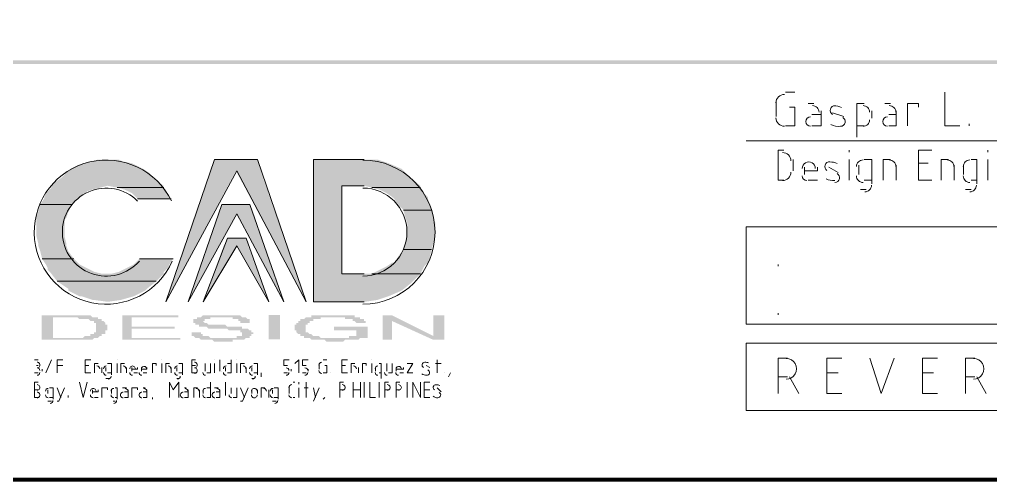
# Model space of a CAD drawing. Header units: millimetres. Extents: x 5.9 to 40.1, y 2 to 30.5.
# Drawn here: x 23.066 to 25.465, y 2.43 to 3.573 of the extents above; entities that cross this region are included whole.
import ezdxf

# ---------------------------------------------------------------- set-up
doc = ezdxf.new("R2010")
doc.units = ezdxf.units.MM
doc.layers.add('PDF_0', color=7, linetype='Continuous')

msp = doc.modelspace()

# ---------------------------------------------------------------- hatches: boundary and pattern name
at = {"layer": 'PDF_0', "true_color": 0x808080, "transparency": 33554559}
h = msp.add_hatch(color=8, dxfattribs=at)
h.paths.add_polyline_path([(23.1206, 2.7809), (23.1206, 2.8411), (23.19, 2.8411), (23.1946, 2.8411), (23.1946, 2.8411), (23.1992, 2.8411), (23.2039, 2.8411), (23.2039, 2.8411), (23.2085, 2.8411), (23.2085, 2.8411), (23.2131, 2.8411), (23.2177, 2.8411), (23.2177, 2.8411), (23.2177, 2.8411), (23.2224, 2.8411), (23.2224, 2.8411), (23.227, 2.8411), (23.227, 2.8411), (23.2316, 2.8411), (23.2363, 2.8411), (23.2363, 2.8411), (23.2409, 2.8411), (23.2409, 2.8411), (23.2455, 2.8365), (23.2455, 2.8365), (23.2501, 2.8365), (23.2501, 2.8365), (23.2501, 2.8365), (23.2548, 2.8365), (23.2548, 2.8365), (23.2594, 2.8365), (23.2594, 2.8365), (23.2594, 2.8318), (23.264, 2.8318), (23.264, 2.8318), (23.264, 2.8318), (23.2686, 2.8318), (23.2686, 2.8318), (23.2686, 2.8272), (23.2733, 2.8272), (23.2733, 2.8272), (23.2733, 2.8272), (23.2733, 2.8272), (23.2733, 2.8272), (23.2733, 2.8272), (23.2779, 2.8226), (23.2779, 2.8226), (23.2779, 2.8226), (23.2779, 2.8226), (23.2779, 2.8226), (23.2779, 2.818), (23.2779, 2.818), (23.2825, 2.818), (23.2825, 2.818), (23.2825, 2.818), (23.2825, 2.818), (23.2825, 2.8133), (23.2825, 2.8133), (23.2825, 2.8133), (23.2825, 2.8133), (23.2825, 2.8133), (23.2825, 2.8087), (23.2825, 2.8087), (23.2825, 2.8087), (23.2825, 2.8087), (23.2825, 2.8087), (23.2825, 2.8041), (23.2825, 2.8041), (23.2825, 2.8041), (23.2825, 2.8041), (23.2779, 2.8041), (23.2779, 2.7995), (23.2779, 2.7995), (23.2779, 2.7995), (23.2779, 2.7995), (23.2779, 2.7995), (23.2779, 2.7995), (23.2779, 2.7948), (23.2733, 2.7948), (23.2733, 2.7948), (23.2733, 2.7948), (23.2733, 2.7948), (23.2686, 2.7948), (23.2686, 2.7902), (23.2686, 2.7902), (23.2686, 2.7902), (23.264, 2.7902), (23.264, 2.7902), (23.264, 2.7902), (23.264, 2.7902), (23.2594, 2.7856), (23.2594, 2.7856), (23.2548, 2.7856), (23.2548, 2.7856), (23.2548, 2.7856), (23.2501, 2.7856), (23.2501, 2.7856), (23.2455, 2.7809), (23.2455, 2.7809), (23.2455, 2.7809), (23.2409, 2.7809), (23.2409, 2.7809), (23.2363, 2.7809), (23.2363, 2.7809), (23.2316, 2.7809), (23.2316, 2.7809), (23.227, 2.7809), (23.2224, 2.7809), (23.2224, 2.7809), (23.2224, 2.7809), (23.2177, 2.7809), (23.2177, 2.7809), (23.2131, 2.7809), (23.2085, 2.7809), (23.2085, 2.7809), (23.2039, 2.7809), (23.2039, 2.7809), (23.1992, 2.7809), (23.1946, 2.7809), (23.1946, 2.7809), (23.19, 2.7809)], flags=0)
h.paths.add_polyline_path([(23.1483, 2.7856), (23.19, 2.7856), (23.1946, 2.7856), (23.1946, 2.7856), (23.1992, 2.7856), (23.2039, 2.7856), (23.2039, 2.7856), (23.2085, 2.7856), (23.2085, 2.7856), (23.2131, 2.7856), (23.2131, 2.7856), (23.2177, 2.7856), (23.2177, 2.7856), (23.2177, 2.7856), (23.2224, 2.7856), (23.227, 2.7902), (23.227, 2.7902), (23.2316, 2.7902), (23.2316, 2.7902), (23.2316, 2.7902), (23.2363, 2.7902), (23.2363, 2.7902), (23.2363, 2.7902), (23.2409, 2.7902), (23.2409, 2.7948), (23.2409, 2.7948), (23.2455, 2.7948), (23.2455, 2.7948), (23.2455, 2.7948), (23.2501, 2.7948), (23.2501, 2.7995), (23.2501, 2.7995), (23.2501, 2.7995), (23.2501, 2.7995), (23.2501, 2.7995), (23.2548, 2.7995), (23.2548, 2.8041), (23.2548, 2.8041), (23.2548, 2.8041), (23.2548, 2.8041), (23.2548, 2.8041), (23.2548, 2.8041), (23.2548, 2.8087), (23.2548, 2.8087), (23.2548, 2.8087), (23.2548, 2.8087), (23.2548, 2.8087), (23.2548, 2.8133), (23.2548, 2.8133), (23.2548, 2.8133), (23.2548, 2.8133), (23.2548, 2.818), (23.2548, 2.818), (23.2548, 2.818), (23.2548, 2.818), (23.2548, 2.818), (23.2548, 2.8226), (23.2501, 2.8226), (23.2501, 2.8226), (23.2501, 2.8226), (23.2501, 2.8226), (23.2501, 2.8226), (23.2501, 2.8272), (23.2455, 2.8272), (23.2455, 2.8272), (23.2455, 2.8272), (23.2409, 2.8272), (23.2409, 2.8272), (23.2409, 2.8272), (23.2363, 2.8318), (23.2363, 2.8318), (23.2316, 2.8318), (23.2316, 2.8318), (23.227, 2.8318), (23.227, 2.8318), (23.227, 2.8318), (23.2224, 2.8318), (23.2224, 2.8318), (23.2177, 2.8318), (23.2177, 2.8318), (23.2177, 2.8318), (23.2131, 2.8318), (23.2131, 2.8318), (23.2085, 2.8365), (23.2039, 2.8365), (23.2039, 2.8365), (23.1992, 2.8365), (23.1946, 2.8365), (23.1946, 2.8365), (23.19, 2.8365), (23.19, 2.8365), (23.1483, 2.8365)], flags=0)
for points in [[(23.3195, 2.7809), (23.3195, 2.8411), (23.4584, 2.8411), (23.4584, 2.8365), (23.3427, 2.8365), (23.3427, 2.8133), (23.4491, 2.8133), (23.4491, 2.8087), (23.3427, 2.8087), (23.3427, 2.7856), (23.463, 2.7856), (23.463, 2.7809)], [(23.4861, 2.7995), (23.5139, 2.7995), (23.5139, 2.7995), (23.5139, 2.7995), (23.5139, 2.7948), (23.5139, 2.7948), (23.5139, 2.7948), (23.5185, 2.7948), (23.5185, 2.7948), (23.5185, 2.7948), (23.5185, 2.7902), (23.5185, 2.7902), (23.5231, 2.7902), (23.5231, 2.7902), (23.5231, 2.7902), (23.5278, 2.7902), (23.5278, 2.7902), (23.5324, 2.7902), (23.5324, 2.7902), (23.537, 2.7856), (23.537, 2.7856), (23.5416, 2.7856), (23.5416, 2.7856), (23.5463, 2.7856), (23.5463, 2.7856), (23.5509, 2.7856), (23.5509, 2.7856), (23.5555, 2.7856), (23.5555, 2.7856), (23.5602, 2.7856), (23.5648, 2.7856), (23.5648, 2.7856), (23.5694, 2.7856), (23.5694, 2.7856), (23.574, 2.7856), (23.574, 2.7856), (23.5787, 2.7856), (23.5787, 2.7856), (23.5833, 2.7856), (23.5879, 2.7856), (23.5879, 2.7856), (23.5925, 2.7856), (23.5925, 2.7856), (23.5972, 2.7856), (23.5972, 2.7856), (23.6018, 2.7856), (23.6018, 2.7902), (23.6064, 2.7902), (23.6064, 2.7902), (23.6111, 2.7902), (23.6111, 2.7902), (23.6111, 2.7902), (23.6157, 2.7902), (23.6157, 2.7902), (23.6157, 2.7948), (23.6157, 2.7948), (23.6157, 2.7948), (23.6157, 2.7948), (23.6157, 2.7948), (23.6157, 2.7948), (23.6157, 2.7995), (23.6157, 2.7995), (23.6157, 2.7995), (23.6157, 2.7995), (23.6111, 2.7995), (23.6111, 2.7995), (23.6111, 2.8041), (23.6111, 2.8041), (23.6064, 2.8041), (23.6064, 2.8041), (23.6018, 2.8041), (23.6018, 2.8041), (23.5972, 2.8041), (23.5925, 2.8041), (23.5925, 2.8041), (23.5925, 2.8041), (23.5879, 2.8041), (23.5879, 2.8041), (23.5879, 2.8041), (23.5833, 2.8041), (23.5833, 2.8041), (23.5787, 2.8087), (23.574, 2.8087), (23.574, 2.8087), (23.5694, 2.8087), (23.5648, 2.8087), (23.5602, 2.8087), (23.5602, 2.8087), (23.5555, 2.8087), (23.5555, 2.8087), (23.5509, 2.8087), (23.5463, 2.8087), (23.5416, 2.8087), (23.5416, 2.8087), (23.537, 2.8087), (23.537, 2.8087), (23.5324, 2.8087), (23.5324, 2.8087), (23.5278, 2.8133), (23.5278, 2.8133), (23.5231, 2.8133), (23.5231, 2.8133), (23.5231, 2.8133), (23.5185, 2.8133), (23.5185, 2.8133), (23.5139, 2.8133), (23.5139, 2.8133), (23.5093, 2.8133), (23.5093, 2.8133), (23.5093, 2.818), (23.5046, 2.818), (23.5046, 2.818), (23.5046, 2.818), (23.5046, 2.818), (23.5, 2.818), (23.5, 2.818), (23.5, 2.818), (23.5, 2.8226), (23.4954, 2.8226), (23.4954, 2.8226), (23.4954, 2.8226), (23.4954, 2.8226), (23.4954, 2.8272), (23.4954, 2.8272), (23.4954, 2.8272), (23.4954, 2.8272), (23.4954, 2.8272), (23.4954, 2.8272), (23.4954, 2.8318), (23.5, 2.8318), (23.5, 2.8318), (23.5, 2.8318), (23.5, 2.8318), (23.5046, 2.8318), (23.5046, 2.8365), (23.5046, 2.8365), (23.5093, 2.8365), (23.5093, 2.8365), (23.5093, 2.8365), (23.5139, 2.8365), (23.5139, 2.8365), (23.5185, 2.8411), (23.5185, 2.8411), (23.5231, 2.8411), (23.5231, 2.8411), (23.5278, 2.8411), (23.5278, 2.8411), (23.5324, 2.8411), (23.5324, 2.8411), (23.537, 2.8411), (23.537, 2.8411), (23.5416, 2.8411), (23.5416, 2.8411), (23.5463, 2.8411), (23.5463, 2.8411), (23.5509, 2.8411), (23.5555, 2.8411), (23.5555, 2.8411), (23.5602, 2.8411), (23.5602, 2.8411), (23.5648, 2.8411), (23.5648, 2.8411), (23.5694, 2.8411), (23.574, 2.8411), (23.574, 2.8411), (23.5787, 2.8411), (23.5787, 2.8411), (23.5833, 2.8411), (23.5879, 2.8411), (23.5879, 2.8411), (23.5925, 2.8411), (23.5925, 2.8411), (23.5972, 2.8411), (23.5972, 2.8411), (23.6018, 2.8411), (23.6018, 2.8411), (23.6064, 2.8411), (23.6064, 2.8411), (23.6111, 2.8411), (23.6111, 2.8411), (23.6157, 2.8365), (23.6157, 2.8365), (23.6157, 2.8365), (23.6203, 2.8365), (23.6203, 2.8365), (23.6249, 2.8365), (23.6249, 2.8365), (23.6249, 2.8365), (23.6249, 2.8365), (23.6296, 2.8318), (23.6296, 2.8318), (23.6296, 2.8318), (23.6296, 2.8318), (23.6342, 2.8318), (23.6342, 2.8318), (23.6342, 2.8272), (23.6342, 2.8272), (23.6342, 2.8272), (23.6342, 2.8272), (23.6342, 2.8272), (23.6342, 2.8226), (23.6342, 2.8226), (23.6111, 2.8226), (23.6111, 2.8226), (23.6111, 2.8272), (23.6111, 2.8272), (23.6111, 2.8272), (23.6064, 2.8272), (23.6064, 2.8272), (23.6064, 2.8318), (23.6064, 2.8318), (23.6018, 2.8318), (23.6018, 2.8318), (23.6018, 2.8318), (23.5972, 2.8318), (23.5972, 2.8318), (23.5925, 2.8318), (23.5925, 2.8318), (23.5925, 2.8365), (23.5879, 2.8365), (23.5879, 2.8365), (23.5833, 2.8365), (23.5787, 2.8365), (23.5787, 2.8365), (23.574, 2.8365), (23.574, 2.8365), (23.5694, 2.8365), (23.5648, 2.8365), (23.5648, 2.8365), (23.5602, 2.8365), (23.5602, 2.8365), (23.5555, 2.8365), (23.5509, 2.8365), (23.5509, 2.8365), (23.5463, 2.8365), (23.5416, 2.8365), (23.5416, 2.8365), (23.537, 2.8365), (23.537, 2.8365), (23.537, 2.8318), (23.5324, 2.8318), (23.5324, 2.8318), (23.5324, 2.8318), (23.5278, 2.8318), (23.5278, 2.8318), (23.5231, 2.8318), (23.5231, 2.8318), (23.5231, 2.8318), (23.5231, 2.8272), (23.5231, 2.8272), (23.5185, 2.8272), (23.5185, 2.8272), (23.5185, 2.8272), (23.5185, 2.8272), (23.5231, 2.8226), (23.5231, 2.8226), (23.5231, 2.8226), (23.5231, 2.8226), (23.5231, 2.8226), (23.5278, 2.8226), (23.5278, 2.8226), (23.5278, 2.8226), (23.5324, 2.818), (23.5324, 2.818), (23.5324, 2.818), (23.537, 2.818), (23.537, 2.818), (23.5416, 2.818), (23.5416, 2.818), (23.5463, 2.818), (23.5463, 2.818), (23.5509, 2.818), (23.5555, 2.818), (23.5555, 2.818), (23.5602, 2.818), (23.5648, 2.818), (23.5648, 2.818), (23.5694, 2.818), (23.574, 2.818), (23.5787, 2.8133), (23.5787, 2.8133), (23.5833, 2.8133), (23.5879, 2.8133), (23.5879, 2.8133), (23.5925, 2.8133), (23.5925, 2.8133), (23.5972, 2.8133), (23.5972, 2.8133), (23.6018, 2.8133), (23.6018, 2.8133), (23.6064, 2.8133), (23.6064, 2.8133), (23.6064, 2.8133), (23.6111, 2.8133), (23.6111, 2.8133), (23.6157, 2.8133), (23.6157, 2.8087), (23.6203, 2.8087), (23.6203, 2.8087), (23.6249, 2.8087), (23.6249, 2.8087), (23.6296, 2.8087), (23.6296, 2.8087), (23.6296, 2.8087), (23.6342, 2.8041), (23.6342, 2.8041), (23.6342, 2.8041), (23.6388, 2.8041), (23.6388, 2.8041), (23.6388, 2.8041), (23.6388, 2.8041), (23.6388, 2.7995), (23.6388, 2.7995), (23.6434, 2.7995), (23.6434, 2.7995), (23.6434, 2.7995), (23.6434, 2.7948), (23.6434, 2.7948), (23.6434, 2.7948), (23.6434, 2.7948), (23.6388, 2.7948), (23.6388, 2.7902), (23.6388, 2.7902), (23.6388, 2.7902), (23.6388, 2.7902), (23.6388, 2.7902), (23.6342, 2.7902), (23.6342, 2.7856), (23.6342, 2.7856), (23.6296, 2.7856), (23.6296, 2.7856), (23.6296, 2.7856), (23.6249, 2.7856), (23.6249, 2.7856), (23.6249, 2.7856), (23.6203, 2.7809), (23.6203, 2.7809), (23.6157, 2.7809), (23.6157, 2.7809), (23.6111, 2.7809), (23.6111, 2.7809), (23.6064, 2.7809), (23.6064, 2.7809), (23.6018, 2.7809), (23.6018, 2.7809), (23.5972, 2.7809), (23.5972, 2.7809), (23.5925, 2.7809), (23.5925, 2.7763), (23.5879, 2.7763), (23.5833, 2.7763), (23.5833, 2.7763), (23.5787, 2.7763), (23.5787, 2.7763), (23.574, 2.7763), (23.5694, 2.7763), (23.5694, 2.7763), (23.5694, 2.7763), (23.5648, 2.7763), (23.5602, 2.7763), (23.5602, 2.7763), (23.5555, 2.7763), (23.5509, 2.7763), (23.5509, 2.7763), (23.5463, 2.7763), (23.5463, 2.7763), (23.5416, 2.7809), (23.5416, 2.7809), (23.537, 2.7809), (23.537, 2.7809), (23.5324, 2.7809), (23.5324, 2.7809), (23.5278, 2.7809), (23.5278, 2.7809), (23.5231, 2.7809), (23.5231, 2.7809), (23.5185, 2.7809), (23.5185, 2.7809), (23.5139, 2.7809), (23.5139, 2.7809), (23.5093, 2.7856), (23.5093, 2.7856), (23.5046, 2.7856), (23.5046, 2.7856), (23.5046, 2.7856), (23.5, 2.7856), (23.5, 2.7856), (23.5, 2.7856), (23.4954, 2.7902), (23.4954, 2.7902), (23.4954, 2.7902), (23.4954, 2.7902), (23.4908, 2.7902), (23.4908, 2.7902), (23.4908, 2.7948), (23.4908, 2.7948), (23.4908, 2.7948), (23.4908, 2.7948), (23.4908, 2.7948), (23.4908, 2.7995), (23.4861, 2.7995), (23.4861, 2.7995)], [(23.8424, 2.8041), (23.8424, 2.8133), (23.9257, 2.8133), (23.9257, 2.7856), (23.9211, 2.7856), (23.9211, 2.7856), (23.9165, 2.7856), (23.9165, 2.7856), (23.9118, 2.7856), (23.9118, 2.7856), (23.9072, 2.7856), (23.9072, 2.7856), (23.9026, 2.7809), (23.9026, 2.7809), (23.8979, 2.7809), (23.8979, 2.7809), (23.8933, 2.7809), (23.8933, 2.7809), (23.8887, 2.7809), (23.8887, 2.7809), (23.8841, 2.7809), (23.8841, 2.7809), (23.8794, 2.7809), (23.8794, 2.7809), (23.8748, 2.7809), (23.8702, 2.7809), (23.8702, 2.7809), (23.8656, 2.7763), (23.8656, 2.7763), (23.8609, 2.7763), (23.8609, 2.7763), (23.8563, 2.7763), (23.8517, 2.7763), (23.8517, 2.7763), (23.847, 2.7763), (23.847, 2.7763), (23.8424, 2.7763), (23.8424, 2.7763), (23.8378, 2.7763), (23.8332, 2.7763), (23.8332, 2.7763), (23.8285, 2.7763), (23.8285, 2.7763), (23.8239, 2.7763), (23.8239, 2.7763), (23.8193, 2.7809), (23.8147, 2.7809), (23.8147, 2.7809), (23.81, 2.7809), (23.81, 2.7809), (23.8054, 2.7809), (23.8054, 2.7809), (23.8008, 2.7809), (23.8008, 2.7809), (23.7961, 2.7809), (23.7961, 2.7809), (23.7915, 2.7809), (23.7915, 2.7809), (23.7869, 2.7809), (23.7869, 2.7809), (23.7823, 2.7856), (23.7823, 2.7856), (23.7776, 2.7856), (23.7776, 2.7856), (23.773, 2.7856), (23.773, 2.7856), (23.773, 2.7856), (23.7684, 2.7856), (23.7684, 2.7902), (23.7638, 2.7902), (23.7638, 2.7902), (23.7638, 2.7902), (23.7591, 2.7902), (23.7591, 2.7902), (23.7591, 2.7948), (23.7591, 2.7948), (23.7545, 2.7948), (23.7545, 2.7948), (23.7545, 2.7948), (23.7545, 2.7948), (23.7499, 2.7995), (23.7499, 2.7995), (23.7499, 2.7995), (23.7499, 2.7995), (23.7499, 2.7995), (23.7499, 2.7995), (23.7499, 2.8041), (23.7453, 2.8041), (23.7453, 2.8041), (23.7453, 2.8041), (23.7453, 2.8041), (23.7453, 2.8087), (23.7453, 2.8087), (23.7453, 2.8087), (23.7453, 2.8087), (23.7453, 2.8087), (23.7453, 2.8133), (23.7453, 2.8133), (23.7453, 2.8133), (23.7453, 2.8133), (23.7453, 2.8133), (23.7453, 2.8133), (23.7453, 2.818), (23.7453, 2.818), (23.7499, 2.818), (23.7499, 2.818), (23.7499, 2.818), (23.7499, 2.8226), (23.7499, 2.8226), (23.7499, 2.8226), (23.7499, 2.8226), (23.7545, 2.8226), (23.7545, 2.8226), (23.7545, 2.8272), (23.7545, 2.8272), (23.7591, 2.8272), (23.7591, 2.8272), (23.7591, 2.8272), (23.7591, 2.8272), (23.7591, 2.8318), (23.7638, 2.8318), (23.7638, 2.8318), (23.7638, 2.8318), (23.7684, 2.8318), (23.7684, 2.8318), (23.7684, 2.8318), (23.773, 2.8365), (23.773, 2.8365), (23.7776, 2.8365), (23.7776, 2.8365), (23.7823, 2.8365), (23.7823, 2.8365), (23.7823, 2.8365), (23.7869, 2.8365), (23.7869, 2.8411), (23.7915, 2.8411), (23.7915, 2.8411), (23.7961, 2.8411), (23.7961, 2.8411), (23.8008, 2.8411), (23.8008, 2.8411), (23.8054, 2.8411), (23.8054, 2.8411), (23.81, 2.8411), (23.8147, 2.8411), (23.8147, 2.8411), (23.8193, 2.8411), (23.8193, 2.8411), (23.8239, 2.8411), (23.8239, 2.8411), (23.8285, 2.8411), (23.8332, 2.8411), (23.8332, 2.8411), (23.8378, 2.8411), (23.8378, 2.8411), (23.8424, 2.8411), (23.847, 2.8411), (23.847, 2.8411), (23.8517, 2.8411), (23.8517, 2.8411), (23.8563, 2.8411), (23.8609, 2.8411), (23.8609, 2.8411), (23.8656, 2.8411), (23.8656, 2.8411), (23.8702, 2.8411), (23.8702, 2.8411), (23.8748, 2.8411), (23.8748, 2.8411), (23.8794, 2.8411), (23.8794, 2.8411), (23.8841, 2.8411), (23.8841, 2.8411), (23.8887, 2.8411), (23.8887, 2.8411), (23.8933, 2.8411), (23.8933, 2.8365), (23.8979, 2.8365), (23.8979, 2.8365), (23.9026, 2.8365), (23.9026, 2.8365), (23.9026, 2.8365), (23.9072, 2.8365), (23.9072, 2.8365), (23.9072, 2.8318), (23.9072, 2.8318), (23.9118, 2.8318), (23.9118, 2.8318), (23.9118, 2.8318), (23.9165, 2.8318), (23.9165, 2.8318), (23.9165, 2.8272), (23.9165, 2.8272), (23.9165, 2.8272), (23.9211, 2.8272), (23.9211, 2.8272), (23.9211, 2.8226), (23.9211, 2.8226), (23.8979, 2.8226), (23.8979, 2.8226), (23.8979, 2.8226), (23.8933, 2.8272), (23.8933, 2.8272), (23.8933, 2.8272), (23.8933, 2.8272), (23.8887, 2.8272), (23.8887, 2.8272), (23.8887, 2.8318), (23.8887, 2.8318), (23.8841, 2.8318), (23.8841, 2.8318), (23.8841, 2.8318), (23.8794, 2.8318), (23.8794, 2.8318), (23.8748, 2.8318), (23.8748, 2.8318), (23.8702, 2.8318), (23.8702, 2.8365), (23.8656, 2.8365), (23.8656, 2.8365), (23.8609, 2.8365), (23.8609, 2.8365), (23.8563, 2.8365), (23.8517, 2.8365), (23.8517, 2.8365), (23.847, 2.8365), (23.847, 2.8365), (23.8424, 2.8365), (23.8424, 2.8365), (23.8378, 2.8365), (23.8378, 2.8365), (23.8332, 2.8365), (23.8285, 2.8365), (23.8285, 2.8365), (23.8239, 2.8365), (23.8239, 2.8365), (23.8193, 2.8365), (23.8193, 2.8365), (23.8147, 2.8365), (23.8147, 2.8365), (23.81, 2.8365), (23.81, 2.8318), (23.8054, 2.8318), (23.8054, 2.8318), (23.8008, 2.8318), (23.8008, 2.8318), (23.7961, 2.8318), (23.7961, 2.8318), (23.7915, 2.8318), (23.7915, 2.8318), (23.7915, 2.8318), (23.7915, 2.8272), (23.7869, 2.8272), (23.7869, 2.8272), (23.7823, 2.8272), (23.7823, 2.8272), (23.7823, 2.8272), (23.7823, 2.8226), (23.7776, 2.8226), (23.7776, 2.8226), (23.7776, 2.8226), (23.7776, 2.8226), (23.7776, 2.8226), (23.7776, 2.818), (23.773, 2.818), (23.773, 2.818), (23.773, 2.818), (23.773, 2.818), (23.773, 2.818), (23.773, 2.8133), (23.773, 2.8133), (23.773, 2.8133), (23.773, 2.8133), (23.773, 2.8133), (23.773, 2.8087), (23.773, 2.8087), (23.773, 2.8087), (23.773, 2.8087), (23.773, 2.8087), (23.773, 2.8041), (23.773, 2.8041), (23.773, 2.8041), (23.773, 2.8041), (23.773, 2.8041), (23.773, 2.7995), (23.7776, 2.7995), (23.7776, 2.7995), (23.7776, 2.7995), (23.7776, 2.7995), (23.7776, 2.7995), (23.7823, 2.7948), (23.7823, 2.7948), (23.7823, 2.7948), (23.7823, 2.7948), (23.7869, 2.7948), (23.7869, 2.7948), (23.7869, 2.7948), (23.7915, 2.7902), (23.7915, 2.7902), (23.7915, 2.7902), (23.7961, 2.7902), (23.7961, 2.7902), (23.8008, 2.7902), (23.8008, 2.7902), (23.8054, 2.7902), (23.8054, 2.7902), (23.81, 2.7856), (23.81, 2.7856), (23.8147, 2.7856), (23.8147, 2.7856), (23.8193, 2.7856), (23.8193, 2.7856), (23.8239, 2.7856), (23.8285, 2.7856), (23.8285, 2.7856), (23.8332, 2.7856), (23.8332, 2.7856), (23.8378, 2.7856), (23.8378, 2.7856), (23.8424, 2.7856), (23.847, 2.7856), (23.847, 2.7856), (23.8517, 2.7856), (23.8517, 2.7856), (23.8563, 2.7856), (23.8563, 2.7856), (23.8609, 2.7856), (23.8656, 2.7856), (23.8656, 2.7856), (23.8702, 2.7856), (23.8702, 2.7856), (23.8748, 2.7856), (23.8748, 2.7856), (23.8794, 2.7856), (23.8794, 2.7902), (23.8841, 2.7902), (23.8841, 2.7902), (23.8887, 2.7902), (23.8887, 2.7902), (23.8933, 2.7902), (23.8933, 2.7902), (23.8979, 2.7902), (23.8979, 2.7902), (23.8979, 2.7902), (23.8979, 2.8041)], [(23.9627, 2.7809), (23.9627, 2.8411), (23.9859, 2.8411), (24.0877, 2.7902), (24.0877, 2.8411), (24.1154, 2.8411), (24.1154, 2.7809), (24.0877, 2.7809), (23.9859, 2.8272), (23.9859, 2.7809)]]:
    msp.add_hatch(color=8, dxfattribs=at).paths.add_polyline_path(points)

# ---------------------------------------------------------------- linework, layer by layer
at = {"layer": 'PDF_0', "lineweight": 0, "const_width": 0.00925}
msp.add_lwpolyline([(40.0887, 2.4351), (40.0887, 30.5349), (5.8905, 30.5349), (5.8905, 2.4351)], close=True, dxfattribs=at)
at = {"layer": 'PDF_0', "lineweight": 9}
for points in [[(24.9584, 3.3928), (24.9815, 3.3928)], [(25.3517, 3.3928), (25.3517, 3.3096), (25.3887, 3.3096)], [(24.9353, 3.3327), (24.9353, 3.3697)], [(25.0139, 3.3651), (25.0278, 3.3651)], [(25.1342, 3.2818), (25.1342, 3.3651), (25.1527, 3.3651)], [(25.2036, 3.3651), (25.2175, 3.3651)], [(25.2592, 3.3096), (25.2592, 3.3651), (25.2869, 3.3651), (25.2869, 3.3558)], [(24.9677, 3.3558), (24.9815, 3.3558), (24.9815, 3.3096), (24.9584, 3.3096)], [(25.0463, 3.3466), (25.0463, 3.3096), (25.0232, 3.3096)], [(25.0232, 3.3373), (25.0463, 3.3373)], [(25.0741, 3.3419), (25.1018, 3.3327)], [(25.1712, 3.3466), (25.1712, 3.3281)], [(25.2314, 3.3466), (25.2314, 3.3096), (25.2129, 3.3096)], [(25.2129, 3.3373), (25.2314, 3.3373)], [(25.4118, 3.3096), (25.4118, 3.3142)], [(25.1527, 3.3096), (25.1342, 3.3096)], [(24.9538, 3.2494), (24.9399, 3.2494), (24.9399, 3.1754), (24.9538, 3.1754)], [(25.1157, 3.2448), (25.1157, 3.2494)], [(25.3193, 3.1754), (25.2869, 3.1754), (25.2869, 3.2494), (25.3193, 3.2494)], [(25.4581, 3.2448), (25.4581, 3.2494)], [(24.9769, 3.1985), (24.9769, 3.2263)], [(25.1157, 3.1754), (25.1157, 3.2263)], [(25.1712, 3.1661), (25.1712, 3.2263), (25.1527, 3.2263)], [(25.199, 3.1754), (25.199, 3.2263), (25.2175, 3.2263)], [(25.3101, 3.217), (25.2869, 3.217)], [(25.3424, 3.1754), (25.3424, 3.2263), (25.361, 3.2263)], [(25.4304, 3.1661), (25.4304, 3.2263), (25.4165, 3.2263)], [(25.4581, 3.1754), (25.4581, 3.2263)], [(25.0047, 3.1893), (25.0047, 3.2078)], [(25.0371, 3.2078), (25.0371, 3.1985), (25.0047, 3.1985)], [(25.0648, 3.2078), (25.088, 3.1939)], [(25.1389, 3.2124), (25.1389, 3.1893)], [(25.2314, 3.2124), (25.2314, 3.1754)], [(25.3748, 3.2124), (25.3748, 3.1754)], [(25.398, 3.2124), (25.398, 3.1893)], [(25.0371, 3.1754), (25.0139, 3.1754)], [(25.1527, 3.1754), (25.1712, 3.1754)], [(25.4165, 3.1754), (25.4304, 3.1754)], [(25.1435, 3.1522), (25.1574, 3.1522)], [(25.4026, 3.1522), (25.4165, 3.1522)], [(24.9399, 2.9625), (24.9399, 2.9672)], [(24.9399, 2.8422), (24.9399, 2.8469)], [(24.9399, 2.6479), (24.9399, 2.7358), (24.963, 2.7358)], [(25.0972, 2.6479), (25.0602, 2.6479), (25.0602, 2.7358), (25.0972, 2.7358)], [(25.1666, 2.7358), (25.1944, 2.6479), (25.2268, 2.7358)], [(25.3332, 2.6479), (25.2962, 2.6479), (25.2962, 2.7358), (25.3332, 2.7358)], [(25.4026, 2.6479), (25.4026, 2.7358), (25.4257, 2.7358)], [(23.103, 2.7312), (23.1122, 2.7312)], [(23.1122, 2.7173), (23.1076, 2.7173)], [(23.1307, 2.6988), (23.1446, 2.7312)], [(23.1585, 2.6988), (23.1585, 2.7312), (23.1724, 2.7312)], [(23.1585, 2.7173), (23.1724, 2.7173)], [(23.2418, 2.6988), (23.2279, 2.6988), (23.2279, 2.7312), (23.2418, 2.7312)], [(23.2372, 2.7173), (23.2279, 2.7173)], [(23.251, 2.6988), (23.251, 2.7219), (23.2603, 2.7219)], [(23.2695, 2.7127), (23.2695, 2.6988)], [(23.2788, 2.7127), (23.2788, 2.7034)], [(23.2927, 2.6942), (23.2927, 2.7219), (23.2834, 2.7219)], [(23.3066, 2.7312), (23.3066, 2.7312)], [(23.3066, 2.6988), (23.3066, 2.7219)], [(23.3158, 2.6988), (23.3158, 2.7219), (23.3251, 2.7219)], [(23.3297, 2.7127), (23.3297, 2.6988)], [(23.3436, 2.7034), (23.3436, 2.7127)], [(23.3575, 2.7127), (23.3575, 2.708), (23.3436, 2.708)], [(23.3667, 2.7034), (23.3667, 2.7127)], [(23.3945, 2.6988), (23.3945, 2.7219), (23.4037, 2.7219), (23.4037, 2.7173)], [(23.4176, 2.7312), (23.4176, 2.7312)], [(23.4176, 2.6988), (23.4176, 2.7219)], [(23.4269, 2.6988), (23.4269, 2.7219), (23.4361, 2.7219)], [(23.4407, 2.7127), (23.4407, 2.6988)], [(23.4546, 2.7127), (23.4546, 2.7034)], [(23.4685, 2.6942), (23.4685, 2.7219), (23.4593, 2.7219)], [(23.5009, 2.7312), (23.4916, 2.7312), (23.4916, 2.6988), (23.5009, 2.6988)], [(23.5009, 2.7173), (23.4916, 2.7173)], [(23.524, 2.7219), (23.524, 2.7034)], [(23.5287, 2.6988), (23.5379, 2.6988), (23.5379, 2.7219)], [(23.5472, 2.7312), (23.5472, 2.7312)], [(23.5472, 2.6988), (23.5472, 2.7219)], [(23.561, 2.7034), (23.561, 2.7312)], [(23.5749, 2.7034), (23.5749, 2.7127)], [(23.5888, 2.7312), (23.5888, 2.6988), (23.5796, 2.6988)], [(23.5796, 2.7219), (23.5888, 2.7219)], [(23.6027, 2.7312), (23.6027, 2.7312)], [(23.6027, 2.6988), (23.6027, 2.7219)], [(23.6119, 2.6988), (23.6119, 2.7219), (23.6212, 2.7219)], [(23.6258, 2.7127), (23.6258, 2.6988)], [(23.6397, 2.7127), (23.6397, 2.7034)], [(23.6536, 2.6942), (23.6536, 2.7219), (23.6443, 2.7219)], [(23.7276, 2.7173), (23.7184, 2.7173), (23.7184, 2.7312), (23.7322, 2.7312)], [(23.7554, 2.6988), (23.7554, 2.7312), (23.7461, 2.7219)], [(23.7739, 2.7173), (23.7646, 2.7173), (23.7646, 2.7312), (23.7785, 2.7312)], [(23.8063, 2.708), (23.8063, 2.7219)], [(23.8155, 2.7312), (23.8248, 2.7312)], [(23.8202, 2.7173), (23.8248, 2.7173), (23.8248, 2.6988), (23.8155, 2.6988)], [(23.8757, 2.6988), (23.8618, 2.6988), (23.8618, 2.7312), (23.8757, 2.7312)], [(23.8711, 2.7173), (23.8618, 2.7173)], [(23.8849, 2.6988), (23.8849, 2.7219), (23.8942, 2.7219)], [(23.9034, 2.7127), (23.9034, 2.6988)], [(23.9127, 2.6988), (23.9127, 2.7219), (23.922, 2.7219), (23.922, 2.7173)], [(23.9358, 2.7312), (23.9358, 2.7312)], [(23.9358, 2.6988), (23.9358, 2.7219)], [(23.9451, 2.7127), (23.9451, 2.7034)], [(23.959, 2.6849), (23.959, 2.7219), (23.9543, 2.7219)], [(23.9728, 2.7219), (23.9728, 2.7034)], [(23.9775, 2.6988), (23.9867, 2.6988), (23.9867, 2.7219)], [(23.996, 2.7034), (23.996, 2.7127)], [(24.0237, 2.7219), (24.0376, 2.7219), (24.0237, 2.6988), (24.0376, 2.6988)], [(24.07, 2.7173), (24.0793, 2.7127)], [(24.0932, 2.7219), (24.107, 2.7219)], [(24.0978, 2.6988), (24.0978, 2.7312)], [(23.1122, 2.6988), (23.103, 2.6988)], [(23.1215, 2.708), (23.1215, 2.7034)], [(23.2834, 2.6988), (23.2927, 2.6988)], [(23.3575, 2.6988), (23.3482, 2.6988)], [(23.3806, 2.6988), (23.3713, 2.6988)], [(23.4593, 2.6988), (23.4685, 2.6988)], [(23.5657, 2.7034), (23.5657, 2.7034)], [(23.6443, 2.6988), (23.6536, 2.6988)], [(23.6628, 2.6895), (23.6628, 2.6988)], [(23.7184, 2.6988), (23.7276, 2.6988)], [(23.7369, 2.7034), (23.7369, 2.708)], [(23.7646, 2.6988), (23.7739, 2.6988)], [(23.834, 2.6988), (23.834, 2.6988)], [(23.9543, 2.6988), (23.959, 2.6988)], [(24.0145, 2.6988), (24.0052, 2.6988)], [(24.1163, 2.6988), (24.1163, 2.6988)], [(24.1255, 2.6895), (24.1302, 2.6988)], [(24.963, 2.6895), (24.9399, 2.6895)], [(24.9677, 2.6895), (24.9908, 2.6479)], [(25.088, 2.6988), (25.0602, 2.6988)], [(25.3239, 2.6988), (25.2962, 2.6988)], [(25.4257, 2.6895), (25.4026, 2.6895)], [(25.4304, 2.6895), (25.4535, 2.6479)], [(23.1122, 2.6757), (23.103, 2.6757), (23.103, 2.6386), (23.1122, 2.6386)], [(23.214, 2.6757), (23.2233, 2.6386), (23.2325, 2.6757)], [(23.2788, 2.6849), (23.2881, 2.6849)], [(23.4361, 2.6386), (23.4361, 2.6757), (23.4454, 2.6571), (23.4593, 2.6757), (23.4593, 2.6386)], [(23.4546, 2.6849), (23.4593, 2.6849)], [(23.5379, 2.6757), (23.5379, 2.6386), (23.5287, 2.6386)], [(23.5749, 2.6757), (23.5749, 2.6433)], [(23.6397, 2.6849), (23.6443, 2.6849)], [(23.7322, 2.6479), (23.7322, 2.6664)], [(23.7415, 2.6757), (23.7461, 2.6757)], [(23.7554, 2.671), (23.7554, 2.6757)], [(23.7739, 2.6386), (23.7739, 2.6757)], [(23.8572, 2.6386), (23.8572, 2.6757), (23.8664, 2.6757)], [(23.8896, 2.6386), (23.8896, 2.6757)], [(23.9081, 2.6757), (23.9081, 2.6386)], [(23.9173, 2.6386), (23.9173, 2.6757)], [(23.9312, 2.6757), (23.9312, 2.6386), (23.9451, 2.6386)], [(23.9543, 2.6386), (23.9543, 2.6757)], [(23.9682, 2.6386), (23.9682, 2.6757), (23.9775, 2.6757)], [(23.996, 2.6386), (23.996, 2.6757), (24.0052, 2.6757)], [(24.0237, 2.6386), (24.0237, 2.6757)], [(24.0376, 2.6386), (24.0376, 2.6757), (24.0561, 2.6386), (24.0561, 2.6757)], [(24.0793, 2.6386), (24.0654, 2.6386), (24.0654, 2.6757), (24.0793, 2.6757)], [(23.1122, 2.6571), (23.103, 2.6571)], [(23.1354, 2.6571), (23.1354, 2.6479)], [(23.1492, 2.634), (23.1492, 2.6618), (23.14, 2.6618)], [(23.1585, 2.6294), (23.1631, 2.6294), (23.177, 2.6618)], [(23.1585, 2.6618), (23.1677, 2.6386)], [(23.1863, 2.6386), (23.1863, 2.6433)], [(23.2464, 2.6479), (23.2464, 2.6571)], [(23.2603, 2.6571), (23.2603, 2.6525), (23.2464, 2.6525)], [(23.2695, 2.6386), (23.2695, 2.6618), (23.2834, 2.6618), (23.2834, 2.6571)], [(23.2927, 2.6571), (23.2927, 2.6479)], [(23.3066, 2.634), (23.3066, 2.6618), (23.3019, 2.6618)], [(23.3204, 2.6618), (23.3297, 2.6618)], [(23.3343, 2.6571), (23.3343, 2.6386), (23.3251, 2.6386)], [(23.3436, 2.6386), (23.3436, 2.6618), (23.3575, 2.6618), (23.3575, 2.6571)], [(23.3713, 2.6618), (23.376, 2.6618)], [(23.3806, 2.6571), (23.3806, 2.6386), (23.3713, 2.6386)], [(23.4731, 2.6618), (23.4778, 2.6618)], [(23.4824, 2.6571), (23.4824, 2.6386), (23.4731, 2.6386)], [(23.4963, 2.6386), (23.4963, 2.6618), (23.5055, 2.6618)], [(23.5101, 2.6571), (23.5101, 2.6386)], [(23.5194, 2.6479), (23.5194, 2.6571)], [(23.5287, 2.6618), (23.5379, 2.6618)], [(23.5472, 2.6618), (23.5564, 2.6618)], [(23.561, 2.6571), (23.561, 2.6386), (23.5518, 2.6386)], [(23.5888, 2.6618), (23.5888, 2.6479)], [(23.5934, 2.6386), (23.6027, 2.6386), (23.6027, 2.6618)], [(23.6119, 2.6294), (23.6166, 2.6294), (23.6305, 2.6618)], [(23.6119, 2.6618), (23.6212, 2.6386)], [(23.6397, 2.6479), (23.6397, 2.6571)], [(23.6536, 2.6571), (23.6536, 2.6479)], [(23.6628, 2.6386), (23.6628, 2.6618), (23.6721, 2.6618)], [(23.6813, 2.6571), (23.6813, 2.6386)], [(23.6906, 2.6571), (23.6906, 2.6479)], [(23.7045, 2.634), (23.7045, 2.6618), (23.6952, 2.6618)], [(23.7554, 2.6386), (23.7554, 2.6618)], [(23.7693, 2.6618), (23.7785, 2.6618)], [(23.7924, 2.6294), (23.8063, 2.6618)], [(23.7924, 2.6618), (23.797, 2.6386)], [(23.8664, 2.6571), (23.8572, 2.6571)], [(23.8896, 2.6571), (23.9081, 2.6571)], [(23.9775, 2.6571), (23.9682, 2.6571)], [(24.0052, 2.6571), (23.996, 2.6571)], [(24.0793, 2.6571), (24.0654, 2.6571)], [(24.0978, 2.6618), (24.107, 2.6525)], [(23.1354, 2.6294), (23.1446, 2.6294)], [(23.14, 2.6386), (23.1492, 2.6386)], [(23.2603, 2.6386), (23.251, 2.6386)], [(23.2973, 2.6294), (23.3019, 2.6294)], [(23.3019, 2.6386), (23.3066, 2.6386)], [(23.3945, 2.634), (23.3945, 2.6386)], [(23.6906, 2.6294), (23.6999, 2.6294)], [(23.6952, 2.6386), (23.7045, 2.6386)], [(23.7461, 2.6386), (23.7415, 2.6386)], [(23.8155, 2.634), (23.8202, 2.6386)]]:
    msp.add_lwpolyline(points, dxfattribs=at)
for points in [[(25.0699, 3.313, 0.141729), (25.0942, 3.3084, 0.787414), (25.0993, 3.3304)], [(25.0855, 3.2166, 0.094477), (25.0678, 3.2205, 0.787413), (25.0605, 3.199)], [(23.1159, 2.7046, 0.414215), (23.109, 2.7115, 1.000002), (23.109, 2.7254)], [(23.3806, 2.7127), (23.3806, 2.708), (23.3667, 2.708, -1.000002), (23.3797, 2.7092)], [(23.4977, 2.6977, 1.000002), (23.4977, 2.7115, 1.000002), (23.4977, 2.7254)], [(23.7707, 2.7115, -0.414215), (23.7785, 2.7034), (23.7785, 2.708)], [(24.0145, 2.7127), (24.0145, 2.708), (23.996, 2.708, -1.000002), (24.009, 2.7092)], [(24.0764, 2.7236, 0.094471), (24.0671, 2.7254, 0.787405), (24.0637, 2.7123)], [(24.0597, 2.6967, 0.141728), (24.0715, 2.693, 0.787405), (24.0746, 2.7062)], [(24.1042, 2.668, 0.094471), (24.0948, 2.6699, 0.787405), (24.0915, 2.6568)], [(23.3251, 2.6525), (23.3343, 2.6525, 0.414215), (23.3265, 2.6606)], [(23.3713, 2.6525), (23.3806, 2.6525, 0.414215), (23.3728, 2.6606)], [(23.4731, 2.6525), (23.4824, 2.6525, 0.414215), (23.4746, 2.6606)], [(23.5518, 2.6525), (23.561, 2.6525, 0.414215), (23.5532, 2.6606)], [(24.0874, 2.6412, 0.141728), (24.0993, 2.6375, 0.787405), (24.1024, 2.6506)]]:
    msp.add_lwpolyline(points, format="xyb", dxfattribs=at)
at = {"layer": 'PDF_0', "color": 8, "lineweight": 0, "true_color": 0x808080}
msp.add_lwpolyline([(24.8612, 3.2725), (26.4576, 3.2725)], dxfattribs=at)
at = {"layer": 'PDF_0', "color": 133, "lineweight": 0, "true_color": 0x6eddc1}
for points in [[(23.6027, 3.1985), (23.4269, 2.8746), (23.5472, 3.2263), (23.6536, 3.2263), (23.7739, 2.8746)], [(23.6351, 3.1152), (23.7184, 2.8746), (23.6027, 3.0921), (23.4824, 2.8746), (23.5657, 3.1152)], [(23.6258, 3.0319), (23.6813, 2.8746), (23.6027, 3.0134), (23.5194, 2.8746), (23.5796, 3.0319)], [(23.4269, 2.8746), (23.4269, 2.8746), (23.4269, 2.8746)], [(23.4824, 2.8746), (23.4824, 2.8746), (23.4824, 2.8746)], [(23.5194, 2.8746), (23.5194, 2.8746), (23.5194, 2.8746)], [(23.6813, 2.8746), (23.6813, 2.8746), (23.6813, 2.8746)], [(23.7184, 2.8746), (23.7184, 2.8746), (23.7184, 2.8746)], [(23.7739, 2.8746), (23.7739, 2.8746), (23.7739, 2.8746)]]:
    msp.add_lwpolyline(points, close=True, dxfattribs=at)
for points in [[(23.9173, 3.2263), (23.7924, 3.2263), (23.7924, 2.8746), (23.9173, 2.8746)], [(23.4222, 3.1569), (23.3066, 3.1569), (23.4222, 3.1569)], [(23.9173, 2.944), (23.8618, 2.944), (23.8618, 3.1615), (23.9173, 3.1615)], [(24.0561, 3.1569), (23.9358, 3.1569), (24.0561, 3.1569)], [(23.4407, 3.1291), (23.3575, 3.1291)], [(23.1955, 3.1152), (23.1169, 3.1152), (23.1955, 3.1152)], [(24.0839, 3.1013), (24.0145, 3.1013), (24.0839, 3.1013)], [(24.0839, 3.0042), (24.0145, 3.0042), (24.0839, 3.0042)], [(23.2001, 2.981), (23.1215, 2.981), (23.2001, 2.981)], [(23.3621, 2.981), (23.4454, 2.981)], [(24.0561, 2.944), (23.9358, 2.944), (24.0561, 2.944)], [(24.0561, 2.944), (23.9358, 2.944), (24.0561, 2.944)], [(23.4037, 2.9255), (23.1585, 2.9255), (23.4037, 2.9255)]]:
    msp.add_lwpolyline(points, dxfattribs=at)
at = {"layer": 'PDF_0', "color": 254, "lineweight": 0, "true_color": 0xdcdcdc}
for points in [[(24.8612, 2.8191), (28.077, 2.8191), (28.077, 3.0597), (24.8612, 3.0597)], [(24.8612, 2.7728), (28.077, 2.7728), (28.077, 2.6063), (24.8612, 2.6063)]]:
    msp.add_lwpolyline(points, close=True, dxfattribs=at)
at = {"layer": 'PDF_0', "lineweight": 9}
for centre, radius, start, end in [((24.9553, 3.3663), 0.0208, 90, 180), ((25.0247, 3.3432), 0.0162, 359.9999, 90.0001), ((25.0802, 3.3478), 0.0116, 87.0391, 239.9085), ((25.0756, 3.3061), 0.0532, 66.6761, 88.2642), ((25.1496, 3.3432), 0.0162, 359.9999, 90.0001), ((25.2144, 3.3432), 0.0162, 359.9999, 90.0001), ((24.9553, 3.3293), 0.0208, 180, 270), ((25.02, 3.32), 0.0116, 90.0001, 269.9999), ((25.1496, 3.3246), 0.0162, 269.9999, 0.0001), ((25.2098, 3.32), 0.0116, 90.0001, 269.9999), ((24.9506, 3.2228), 0.0208, 0, 90), ((25.0154, 3.2043), 0.0162, 359.9999, 180.0001), ((25.1496, 3.209), 0.0162, 89.9999, 180.0001), ((25.2144, 3.209), 0.0162, 359.9999, 90.0001), ((25.3578, 3.209), 0.0162, 359.9999, 90.0001), ((25.4134, 3.209), 0.0162, 89.9999, 180.0001), ((24.9506, 3.1951), 0.0208, 270, 360), ((25.0802, 3.1812), 0.0116, 270.5272, 63.3967), ((25.0108, 3.1858), 0.0116, 180.0001, 269.9999), ((25.0756, 3.2136), 0.0393, 243.5614, 275.8283), ((25.1496, 3.1858), 0.0162, 179.9999, 270.0001), ((25.4134, 3.1858), 0.0162, 179.9999, 270.0001), ((25.1542, 3.1627), 0.0162, 269.9999, 0.0001), ((25.4134, 3.1627), 0.0162, 269.9999, 0.0001), ((23.2571, 2.7092), 0.00694, 359.9999, 90.0001), ((23.2802, 2.7092), 0.00694, 89.9999, 180.0001), ((23.3219, 2.7092), 0.00694, 359.9999, 90.0001), ((23.345, 2.7092), 0.00694, 359.9999, 180.0001), ((23.4329, 2.7092), 0.00694, 359.9999, 90.0001), ((23.456, 2.7092), 0.00694, 89.9999, 180.0001), ((23.5764, 2.7092), 0.00694, 89.9999, 180.0001), ((23.618, 2.7092), 0.00694, 359.9999, 90.0001), ((23.6411, 2.7092), 0.00694, 89.9999, 180.0001), ((23.7244, 2.7046), 0.00694, 359.9999, 90.0001), ((23.8123, 2.7185), 0.00694, 89.9999, 180.0001), ((23.891, 2.7092), 0.00694, 359.9999, 90.0001), ((23.9512, 2.7092), 0.00694, 89.9999, 180.0001), ((24.9599, 2.7092), 0.0254, 269.9999, 90.0001), ((25.4226, 2.7092), 0.0254, 269.9999, 90.0001), ((23.109, 2.7), 0.00694, 269.9999, 0.0001), ((23.2802, 2.7), 0.00694, 179.9999, 270.0001), ((23.2848, 2.6907), 0.00694, 269.9999, 0.0001), ((23.345, 2.7), 0.00694, 179.9999, 270.0001), ((23.3681, 2.7), 0.00694, 179.9999, 270.0001), ((23.456, 2.7), 0.00694, 179.9999, 270.0001), ((23.456, 2.6907), 0.00694, 269.9999, 0.0001), ((23.5255, 2.7), 0.00694, 179.9999, 270.0001), ((23.5764, 2.7), 0.00694, 179.9999, 270.0001), ((23.6411, 2.7), 0.00694, 179.9999, 270.0001), ((23.6411, 2.6907), 0.00694, 269.9999, 0.0001), ((23.7244, 2.7), 0.00694, 269.9999, 0.0001), ((23.7707, 2.7), 0.00694, 269.9999, 0.0001), ((23.8123, 2.7046), 0.00694, 179.9999, 270.0001), ((23.9512, 2.7), 0.00694, 179.9999, 270.0001), ((23.9743, 2.7), 0.00694, 179.9999, 270.0001), ((24.0021, 2.7), 0.00694, 179.9999, 270.0001), ((23.109, 2.663), 0.00694, 269.9999, 90.0001), ((23.7383, 2.663), 0.00694, 89.9999, 180.0001), ((23.8632, 2.663), 0.00694, 269.9999, 90.0001), ((23.9743, 2.663), 0.00694, 269.9999, 90.0001), ((24.0021, 2.663), 0.00694, 269.9999, 90.0001), ((23.109, 2.6444), 0.00694, 269.9999, 90.0001), ((23.1368, 2.6537), 0.00694, 89.9999, 180.0001), ((23.1368, 2.6444), 0.00694, 179.9999, 270.0001), ((23.2478, 2.6537), 0.00694, 359.9999, 180.0001), ((23.2478, 2.6444), 0.00694, 179.9999, 270.0001), ((23.2987, 2.6537), 0.00694, 89.9999, 180.0001), ((23.2987, 2.6444), 0.00694, 179.9999, 270.0001), ((23.3219, 2.6444), 0.00694, 89.9999, 270.0001), ((23.3681, 2.6444), 0.00694, 89.9999, 270.0001), ((23.4699, 2.6444), 0.00694, 89.9999, 270.0001), ((23.5023, 2.6537), 0.00694, 359.9999, 90.0001), ((23.5255, 2.6537), 0.00694, 89.9999, 180.0001), ((23.5255, 2.6444), 0.00694, 179.9999, 270.0001), ((23.5486, 2.6444), 0.00694, 89.9999, 270.0001), ((23.5902, 2.6444), 0.00694, 179.9999, 270.0001), ((23.6458, 2.6537), 0.00694, 359.9999, 180.0001), ((23.6458, 2.6444), 0.00694, 179.9999, 0.0001), ((23.6689, 2.6537), 0.00694, 359.9999, 90.0001), ((23.692, 2.6537), 0.00694, 89.9999, 180.0001), ((23.692, 2.6444), 0.00694, 179.9999, 270.0001), ((23.7383, 2.6444), 0.00694, 179.9999, 270.0001), ((23.1414, 2.6306), 0.00694, 269.9999, 0.0001), ((23.2987, 2.6306), 0.00694, 269.9999, 0.0001), ((23.6967, 2.6306), 0.00694, 269.9999, 0.0001)]:
    msp.add_arc(centre, radius, start, end, dxfattribs=at)
at = {"layer": 'PDF_0', "color": 133, "lineweight": 0, "true_color": 0x6eddc1}
for centre, radius, start, end in [((23.2802, 3.047), 0.1781, 25.6091, 336.1267), ((23.9141, 3.047), 0.1781, 270, 90), ((23.2802, 3.047), 0.1087, 44.9231, 318.609), ((23.9141, 3.047), 0.1087, 270, 90)]:
    msp.add_arc(centre, radius, start, end, dxfattribs=at)
at = {"layer": 'PDF_0', "transparency": 33554559}
for points in [[(5.8905, 3.4715), (5.8905, 3.4622), (40.0887, 3.4715)], [(5.8905, 3.4622), (40.0887, 3.4715), (40.0887, 3.4622)]]:
    msp.add_solid(points, dxfattribs=at)
at = {"layer": 'PDF_0', "color": 133, "true_color": 0x6eddc1, "transparency": 33554559}
for points in [[(23.2233, 3.217), (23.3528, 3.2124), (23.2094, 3.2124)], [(23.2418, 3.2216), (23.3436, 3.217), (23.2233, 3.217)], [(23.3436, 3.217), (23.2233, 3.217), (23.3528, 3.2124)], [(23.2603, 3.2263), (23.3204, 3.2216), (23.2418, 3.2216)], [(23.3204, 3.2216), (23.2418, 3.2216), (23.3436, 3.217)], [(23.2742, 3.2263), (23.3112, 3.2263), (23.2603, 3.2263)], [(23.3112, 3.2263), (23.2603, 3.2263), (23.3204, 3.2216)], [(23.5472, 3.2263), (23.6628, 3.1985), (23.5379, 3.1985)], [(23.6536, 3.2263), (23.5472, 3.2263), (23.6628, 3.1985)], [(23.9497, 3.2263), (23.9497, 3.2263), (23.7924, 3.2263)], [(23.9497, 3.2263), (23.7924, 3.2263), (23.9173, 3.2263)], [(23.9497, 3.2263), (23.7924, 3.2263), (23.9775, 3.217)], [(23.7924, 3.2263), (23.9775, 3.217), (23.7924, 3.217)], [(23.9775, 3.217), (23.7924, 3.217), (24.0099, 3.2031)], [(23.7924, 3.217), (24.0099, 3.2031), (23.7924, 3.2031)], [(23.1816, 3.1939), (23.3991, 3.18), (23.1677, 3.18)], [(23.1909, 3.2031), (23.3852, 3.1939), (23.1816, 3.1939)], [(23.3852, 3.1939), (23.1816, 3.1939), (23.3991, 3.18)], [(23.2094, 3.2124), (23.3713, 3.2031), (23.1909, 3.2031)], [(23.3713, 3.2031), (23.1909, 3.2031), (23.3852, 3.1939)], [(23.3528, 3.2124), (23.2094, 3.2124), (23.3713, 3.2031)], [(23.4269, 2.8746), (23.4269, 2.8746), (23.5379, 3.1939)], [(23.4269, 2.8746), (23.5379, 3.1939), (23.5981, 3.1939)], [(23.6027, 3.1985), (23.5379, 3.1985), (23.5981, 3.1939)], [(23.5379, 3.1985), (23.5981, 3.1939), (23.5379, 3.1939)], [(23.6628, 3.1985), (23.6027, 3.1985), (23.6628, 3.1939)], [(23.6027, 3.1985), (23.6628, 3.1939), (23.6027, 3.1939)], [(23.6628, 3.1939), (23.6027, 3.1939), (23.7739, 2.8746)], [(23.6027, 3.1939), (23.7739, 2.8746), (23.7739, 2.8746)], [(24.0099, 3.2031), (23.7924, 3.2031), (24.033, 3.18)], [(23.7924, 3.2031), (24.033, 3.18), (23.7924, 3.18)], [(23.1539, 3.1707), (23.4222, 3.1615), (23.1446, 3.1615)], [(23.1677, 3.18), (23.4084, 3.1707), (23.1539, 3.1707)], [(23.4084, 3.1707), (23.1539, 3.1707), (23.4222, 3.1615)], [(23.3991, 3.18), (23.1677, 3.18), (23.4084, 3.1707)], [(24.033, 3.18), (23.7924, 3.18), (24.0561, 3.1615)], [(23.7924, 3.18), (24.0561, 3.1615), (23.7924, 3.1615)], [(23.1307, 3.143), (23.2094, 3.1291), (23.1261, 3.1291)], [(23.1354, 3.1476), (23.2279, 3.143), (23.1307, 3.143)], [(23.2279, 3.143), (23.1307, 3.143), (23.2094, 3.1291)], [(23.14, 3.1522), (23.2325, 3.1476), (23.1354, 3.1476)], [(23.2325, 3.1476), (23.1354, 3.1476), (23.2279, 3.143)], [(23.1446, 3.1569), (23.2464, 3.1522), (23.14, 3.1522)], [(23.2464, 3.1522), (23.14, 3.1522), (23.2325, 3.1476)], [(23.2834, 3.1615), (23.1446, 3.1615), (23.2649, 3.1569)], [(23.1446, 3.1615), (23.2649, 3.1569), (23.1446, 3.1569)], [(23.2649, 3.1569), (23.1446, 3.1569), (23.2464, 3.1522)], [(23.4222, 3.1615), (23.2834, 3.1615), (23.4222, 3.1569)], [(23.2834, 3.1615), (23.4222, 3.1569), (23.3066, 3.1569)], [(23.3066, 3.1569), (23.4222, 3.1569), (23.4222, 3.1569)], [(23.4222, 3.1569), (23.3066, 3.1569), (23.4269, 3.1522)], [(23.3066, 3.1569), (23.4269, 3.1522), (23.3251, 3.1522)], [(23.4269, 3.1522), (23.3251, 3.1522), (23.4315, 3.143)], [(23.3251, 3.1522), (23.4315, 3.143), (23.3436, 3.143)], [(23.4315, 3.143), (23.3436, 3.143), (23.4407, 3.1291)], [(23.3436, 3.143), (23.4407, 3.1291), (23.3575, 3.1291)], [(23.8618, 3.1615), (23.7924, 3.1615), (23.8618, 2.944)], [(23.7924, 3.1615), (23.8618, 2.944), (23.7924, 2.944)], [(24.0561, 3.1615), (23.9173, 3.1615), (24.0561, 3.1569)], [(23.9173, 3.1615), (24.0561, 3.1569), (23.9358, 3.1569)], [(23.9358, 3.1569), (24.0561, 3.1569), (24.0561, 3.1569)], [(24.0561, 3.1569), (23.9358, 3.1569), (24.0608, 3.1522)], [(23.9358, 3.1569), (24.0608, 3.1522), (23.9543, 3.1522)], [(24.0608, 3.1522), (23.9543, 3.1522), (24.0654, 3.143)], [(23.9543, 3.1522), (24.0654, 3.143), (23.9728, 3.143)], [(24.0654, 3.143), (23.9728, 3.143), (24.0746, 3.1337)], [(23.9728, 3.143), (24.0746, 3.1337), (23.9867, 3.1337)], [(23.1261, 3.1291), (23.1955, 3.1152), (23.1169, 3.1152)], [(23.2094, 3.1291), (23.1261, 3.1291), (23.1955, 3.1152)], [(24.0746, 3.1337), (23.9867, 3.1337), (24.0746, 3.1291)], [(23.9867, 3.1337), (24.0746, 3.1291), (23.9914, 3.1291)], [(24.0746, 3.1291), (23.9914, 3.1291), (24.0793, 3.1152)], [(23.9914, 3.1291), (24.0793, 3.1152), (24.0006, 3.1152)], [(23.1122, 3.0967), (23.1816, 3.0828), (23.1076, 3.0828)], [(23.1169, 3.1152), (23.1863, 3.0967), (23.1122, 3.0967)], [(23.1863, 3.0967), (23.1122, 3.0967), (23.1816, 3.0828)], [(23.1169, 3.1152), (23.1955, 3.1152), (23.1955, 3.1152)], [(23.1955, 3.1152), (23.1169, 3.1152), (23.1863, 3.0967)], [(23.5657, 3.1152), (23.6443, 3.0921), (23.5564, 3.0921)], [(23.6351, 3.1152), (23.5657, 3.1152), (23.6443, 3.0921)], [(24.0793, 3.1152), (24.0006, 3.1152), (24.0839, 3.1013)], [(24.0006, 3.1152), (24.0839, 3.1013), (24.0145, 3.1013)], [(24.0145, 3.1013), (24.0839, 3.1013), (24.0839, 3.1013)], [(24.0839, 3.1013), (24.0145, 3.1013), (24.0885, 3.0828)], [(24.0145, 3.1013), (24.0885, 3.0828), (24.0191, 3.0828)], [(23.1816, 3.0828), (23.1076, 3.0828), (23.177, 3.0782)], [(23.1076, 3.0828), (23.177, 3.0782), (23.1076, 3.0782)], [(23.177, 3.0782), (23.1076, 3.0782), (23.177, 3.0597)], [(23.1076, 3.0782), (23.177, 3.0597), (23.1076, 3.0597)], [(23.4824, 2.8746), (23.4824, 2.8746), (23.5564, 3.0921)], [(23.4824, 2.8746), (23.5564, 3.0921), (23.6027, 3.0921)], [(23.7184, 2.8746), (23.7184, 2.8746), (23.6027, 3.0921)], [(23.7184, 2.8746), (23.6027, 3.0921), (23.6443, 3.0921)], [(24.0885, 3.0828), (24.0191, 3.0828), (24.0932, 3.069)], [(24.0191, 3.0828), (24.0932, 3.069), (24.0237, 3.069)], [(23.177, 3.0597), (23.1076, 3.0597), (23.177, 3.0504)], [(23.1076, 3.0597), (23.177, 3.0504), (23.1076, 3.0504)], [(23.177, 3.0504), (23.1076, 3.0504), (23.177, 3.0366)], [(23.1076, 3.0504), (23.177, 3.0366), (23.1076, 3.0366)], [(24.0932, 3.069), (24.0237, 3.069), (24.0932, 3.0597)], [(24.0237, 3.069), (24.0932, 3.0597), (24.0237, 3.0597)], [(24.0932, 3.0597), (24.0237, 3.0597), (24.0932, 3.0412)], [(24.0237, 3.0597), (24.0932, 3.0412), (24.0237, 3.0412)], [(23.177, 3.0366), (23.1076, 3.0366), (23.1816, 3.0181)], [(23.1076, 3.0366), (23.1816, 3.0181), (23.1122, 3.0181)], [(23.5796, 3.0319), (23.6305, 3.0134), (23.5703, 3.0134)], [(23.6258, 3.0319), (23.5796, 3.0319), (23.6305, 3.0134)], [(24.0237, 3.0366), (24.0885, 3.0227), (24.0191, 3.0227)], [(24.0932, 3.0412), (24.0237, 3.0412), (24.0932, 3.0366)], [(24.0237, 3.0412), (24.0932, 3.0366), (24.0237, 3.0366)], [(24.0932, 3.0366), (24.0237, 3.0366), (24.0885, 3.0227)], [(23.1816, 3.0181), (23.1122, 3.0181), (23.1816, 3.0134)], [(23.1122, 3.0181), (23.1816, 3.0134), (23.1122, 3.0134)], [(23.1816, 3.0134), (23.1122, 3.0134), (23.1863, 2.9995)], [(23.1122, 3.0134), (23.1863, 2.9995), (23.1169, 2.9995)], [(23.1863, 2.9995), (23.1169, 2.9995), (23.2001, 2.981)], [(23.1169, 2.9995), (23.2001, 2.981), (23.1215, 2.981)], [(23.5194, 2.8746), (23.5194, 2.8746), (23.5703, 3.0134)], [(23.5194, 2.8746), (23.5703, 3.0134), (23.6027, 3.0134)], [(23.6813, 2.8746), (23.6813, 2.8746), (23.6027, 3.0134)], [(23.6813, 2.8746), (23.6027, 3.0134), (23.6305, 3.0134)], [(24.0145, 3.0042), (24.0793, 2.9857), (24.0006, 2.9857)], [(24.0191, 3.0227), (24.0839, 3.0042), (24.0145, 3.0042)], [(24.0145, 3.0042), (24.0839, 3.0042), (24.0839, 3.0042)], [(24.0839, 3.0042), (24.0145, 3.0042), (24.0793, 2.9857)], [(24.0885, 3.0227), (24.0191, 3.0227), (24.0839, 3.0042)], [(23.1215, 2.981), (23.2001, 2.981), (23.2001, 2.981)], [(23.2001, 2.981), (23.1215, 2.981), (23.214, 2.9672)], [(23.1215, 2.981), (23.214, 2.9672), (23.1307, 2.9672)], [(23.3621, 2.981), (23.4361, 2.9672), (23.3482, 2.9672)], [(23.4454, 2.981), (23.3621, 2.981), (23.4361, 2.9672)], [(24.0006, 2.9857), (24.0746, 2.9718), (23.9914, 2.9718)], [(24.0793, 2.9857), (24.0006, 2.9857), (24.0746, 2.9718)], [(23.214, 2.9672), (23.1307, 2.9672), (23.2325, 2.9579)], [(23.1307, 2.9672), (23.2325, 2.9579), (23.1354, 2.9579)], [(23.2325, 2.9579), (23.1354, 2.9579), (23.2418, 2.9533)], [(23.1354, 2.9579), (23.2418, 2.9533), (23.1354, 2.9533)], [(23.2418, 2.9533), (23.1354, 2.9533), (23.251, 2.9486)], [(23.1354, 2.9533), (23.251, 2.9486), (23.14, 2.9486)], [(23.3204, 2.9533), (23.4222, 2.9486), (23.3112, 2.9486)], [(23.3297, 2.9579), (23.4269, 2.9533), (23.3204, 2.9533)], [(23.4269, 2.9533), (23.3204, 2.9533), (23.4222, 2.9486)], [(23.3482, 2.9672), (23.4315, 2.9579), (23.3297, 2.9579)], [(23.4315, 2.9579), (23.3297, 2.9579), (23.4269, 2.9533)], [(23.4361, 2.9672), (23.3482, 2.9672), (23.4315, 2.9579)], [(23.9543, 2.9533), (24.0561, 2.944), (23.9358, 2.944)], [(23.9728, 2.9625), (24.0608, 2.9533), (23.9543, 2.9533)], [(24.0608, 2.9533), (23.9543, 2.9533), (24.0561, 2.944)], [(23.9867, 2.9718), (24.0654, 2.9625), (23.9728, 2.9625)], [(24.0654, 2.9625), (23.9728, 2.9625), (24.0608, 2.9533)], [(24.0746, 2.9718), (23.9914, 2.9718), (23.9867, 2.9718)], [(24.0746, 2.9718), (23.9867, 2.9718), (24.0654, 2.9625)], [(23.9914, 2.9718), (24.0746, 2.9718), (24.0746, 2.9718)], [(23.251, 2.9486), (23.14, 2.9486), (23.2695, 2.944)], [(23.14, 2.9486), (23.2695, 2.944), (23.1446, 2.944)], [(23.2927, 2.944), (23.2927, 2.944), (23.1446, 2.944)], [(23.2927, 2.944), (23.1446, 2.944), (23.2695, 2.944)], [(23.4222, 2.944), (23.1446, 2.944), (23.4037, 2.9255)], [(23.1446, 2.944), (23.4037, 2.9255), (23.1585, 2.9255)], [(23.3112, 2.9486), (23.4222, 2.944), (23.2927, 2.944)], [(23.2927, 2.944), (23.4222, 2.944), (23.4222, 2.944)], [(23.4222, 2.944), (23.4222, 2.944), (23.2927, 2.944)], [(23.4222, 2.9486), (23.3112, 2.9486), (23.4222, 2.944)], [(24.0561, 2.944), (23.7924, 2.944), (24.033, 2.9209)], [(23.7924, 2.944), (24.033, 2.9209), (23.7924, 2.9209)], [(23.9358, 2.944), (24.0561, 2.944), (23.9173, 2.944)], [(23.9358, 2.944), (24.0561, 2.944), (24.0561, 2.944)], [(23.1585, 2.9255), (23.4037, 2.9255), (23.4037, 2.9255)], [(23.4037, 2.9255), (23.1585, 2.9255), (23.3806, 2.907)], [(23.1585, 2.9255), (23.3806, 2.907), (23.1863, 2.907)], [(23.3806, 2.907), (23.1863, 2.907), (23.376, 2.9024)], [(23.1863, 2.907), (23.376, 2.9024), (23.1863, 2.9024)], [(24.033, 2.9209), (23.7924, 2.9209), (24.0099, 2.9024)], [(23.7924, 2.9209), (24.0099, 2.9024), (23.7924, 2.9024)], [(23.376, 2.9024), (23.1863, 2.9024), (23.3482, 2.8885)], [(23.1863, 2.9024), (23.3482, 2.8885), (23.214, 2.8885)], [(23.3482, 2.8885), (23.214, 2.8885), (23.2186, 2.8885)], [(23.214, 2.8885), (23.3482, 2.8885), (23.3482, 2.8885)], [(23.3482, 2.8885), (23.2186, 2.8885), (23.3158, 2.8792)], [(23.2186, 2.8885), (23.3158, 2.8792), (23.2464, 2.8792)], [(23.3158, 2.8792), (23.2464, 2.8792), (23.251, 2.8792)], [(23.2464, 2.8792), (23.3158, 2.8792), (23.3158, 2.8792)], [(23.251, 2.8792), (23.3158, 2.8792), (23.2834, 2.8746)], [(23.251, 2.8792), (23.3158, 2.8792), (23.3158, 2.8792)], [(23.3158, 2.8792), (23.3158, 2.8792), (23.251, 2.8792)], [(24.0099, 2.9024), (23.7924, 2.9024), (23.9775, 2.8885)], [(23.7924, 2.9024), (23.9775, 2.8885), (23.7924, 2.8885)], [(23.9775, 2.8885), (23.7924, 2.8885), (23.9497, 2.8792)], [(23.7924, 2.8885), (23.9497, 2.8792), (23.7924, 2.8792)], [(23.9497, 2.8792), (23.7924, 2.8792), (23.9173, 2.8746)], [(23.7924, 2.8792), (23.9173, 2.8746), (23.7924, 2.8746)]]:
    msp.add_solid(points, dxfattribs=at)
at = {"layer": 'PDF_0', "color": 8, "lineweight": 0, "true_color": 0x808080, "transparency": 33554559}
msp.add_solid([(23.6813, 2.7821), (23.6813, 2.8422), (23.7091, 2.7821), (23.7091, 2.8422)], dxfattribs=at)

doc.saveas('drawing.dxf')
